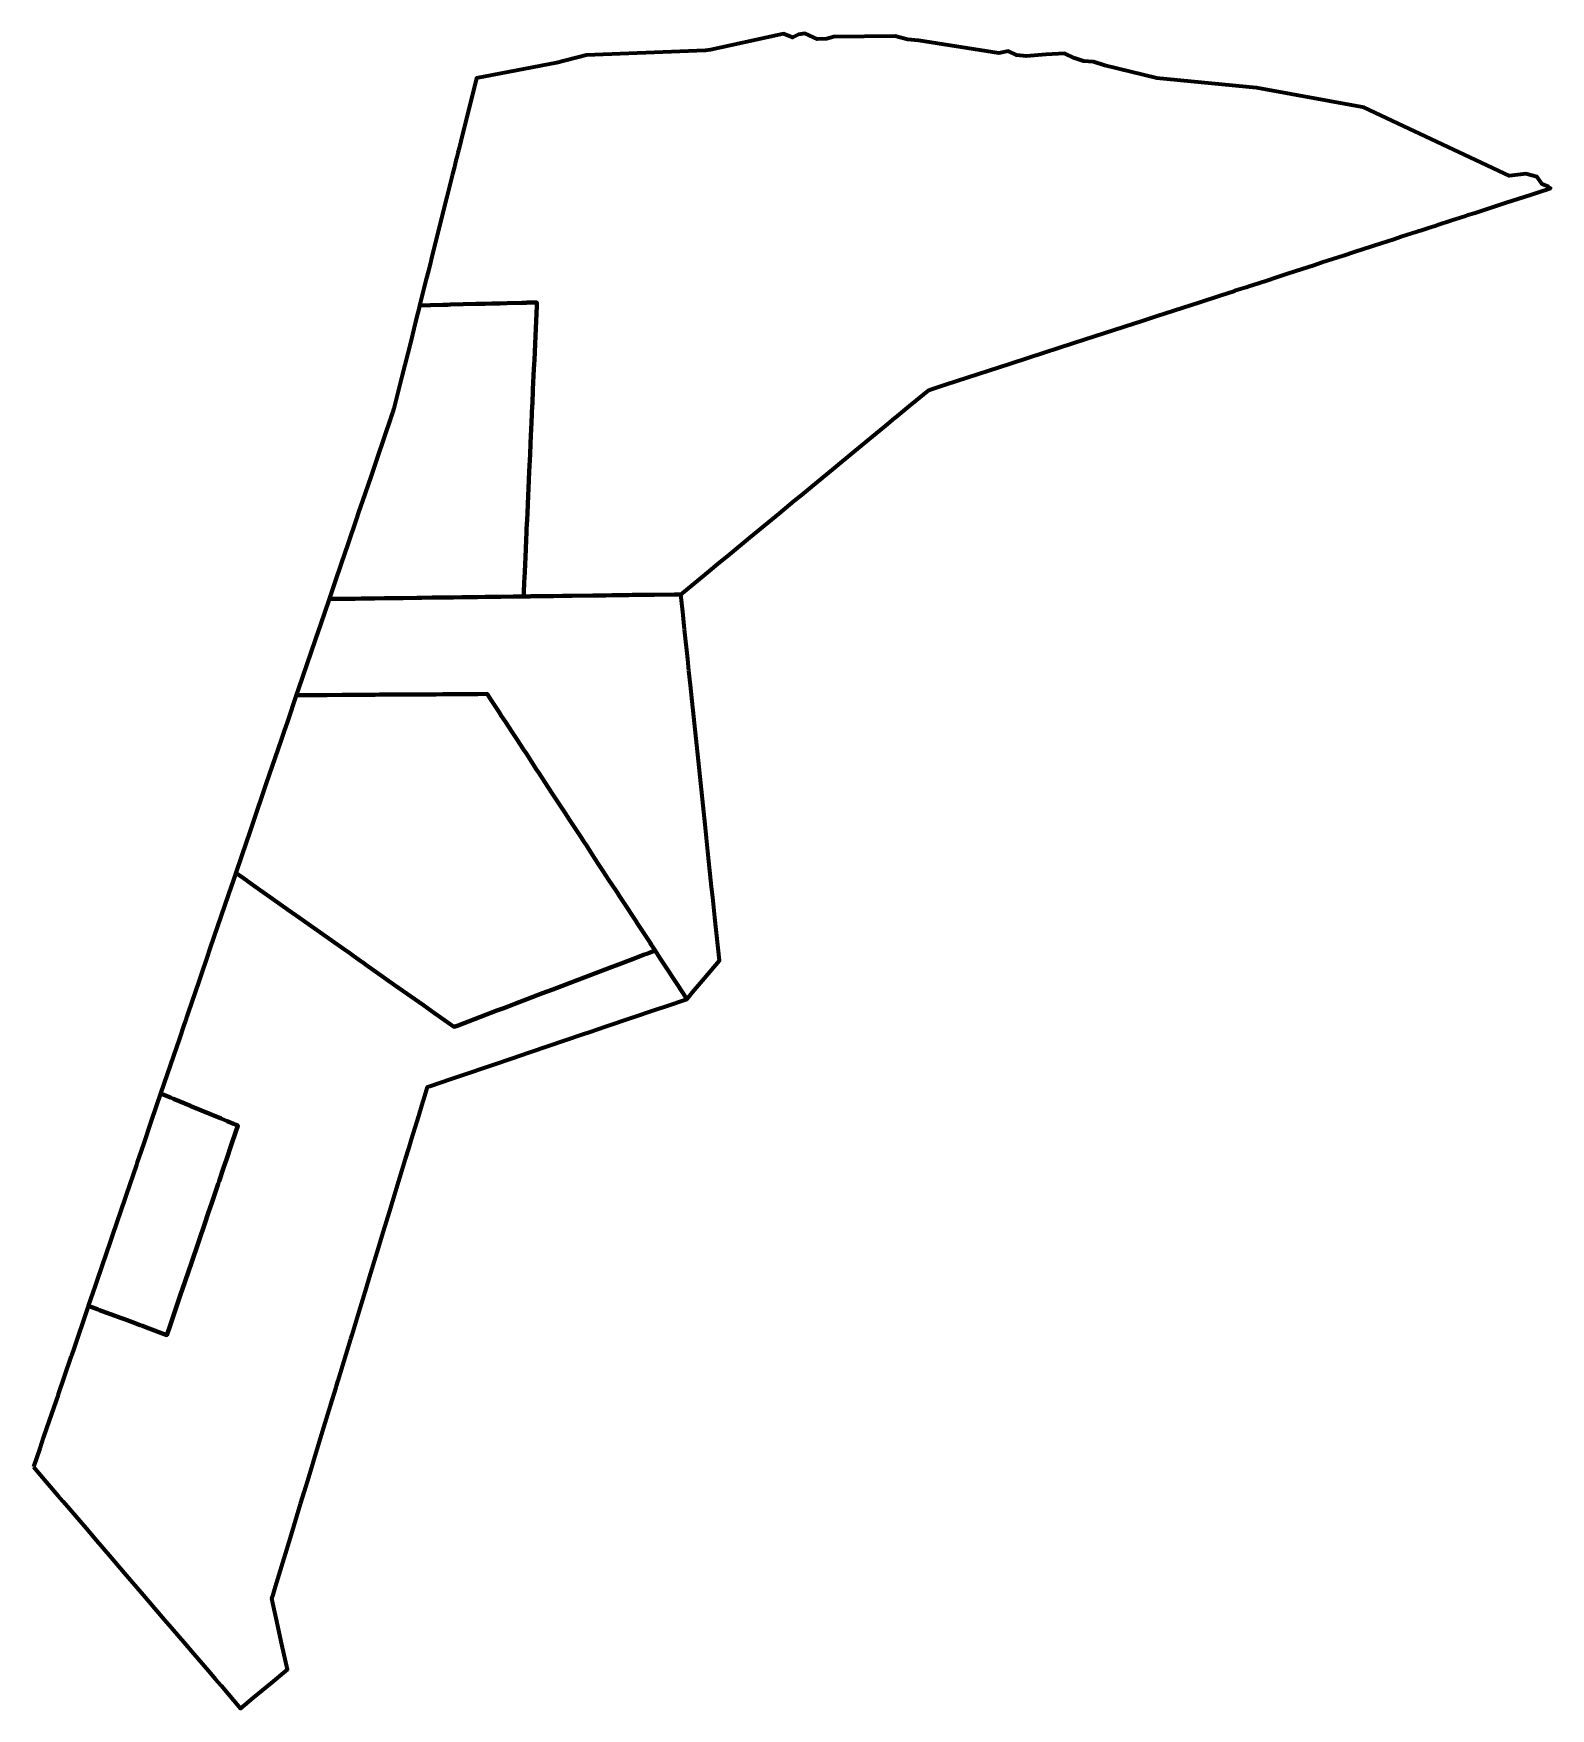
# Model space of a CAD drawing. Header units: metres. Extents: x 807591 to 807795, y 9157490 to 9157715.
import ezdxf

# ---------------------------------------------------------------- set-up
doc = ezdxf.new("R2010")
doc.units = ezdxf.units.M
doc.header["$MEASUREMENT"] = 0
doc.layers.add('2860-21100', color=1, linetype='Continuous')

msp = doc.modelspace()

# ---------------------------------------------------------------- linework, layer by layer
at = {"layer": '2860-21100', "color": 4, "lineweight": 70, "true_color": 0x00ffff}
msp.add_lwpolyline([(807643.3, 9157678.09), (807643.31, 9157678.09), (807644.71, 9157678.13), (807644.73, 9157678.13), (807644.81, 9157678.13), (807646.39, 9157678.17), (807646.91, 9157678.18), (807646.98, 9157678.19), (807647.06, 9157678.19), (807647.1, 9157678.19), (807647.43, 9157678.2), (807650.84, 9157678.29), (807651.95, 9157678.32), (807652.08, 9157678.32), (807652.99, 9157678.34), (807654.1, 9157678.37), (807655.06, 9157678.4), (807657.03, 9157678.45), (807657.34, 9157678.46), (807657.61, 9157678.46), (807657.73, 9157678.47), (807659.04, 9157678.5), (807659.01, 9157678.02), (807658.83, 9157673.98), (807658.69, 9157670.8), (807658.63, 9157669.58), (807658.5, 9157666.81), (807658.42, 9157664.91), (807658.41, 9157664.68), (807658.3, 9157662.39), (807658.22, 9157660.61), (807658.18, 9157659.58), (807658.11, 9157658.09), (807658, 9157655.8), (807657.9, 9157653.52), (807657.86, 9157652.6), (807657.75, 9157650.24), (807657.71, 9157649.33), (807657.65, 9157648.12), (807657.63, 9157647.62), (807657.59, 9157646.67), (807657.53, 9157645.44), (807657.48, 9157644.35), (807657.39, 9157642.41), (807657.35, 9157641.54), (807657.33, 9157641.02), (807657.26, 9157639.56), (807657.24, 9157639.06), (807657.96, 9157639.07), (807658, 9157639.07), (807658.03, 9157639.07), (807658.06, 9157639.07), (807658.25, 9157639.08), (807659.55, 9157639.09), (807661.25, 9157639.12), (807662.46, 9157639.13), (807663.76, 9157639.15), (807666.52, 9157639.19), (807668.27, 9157639.21), (807669.08, 9157639.22), (807670.68, 9157639.24), (807671.35, 9157639.25), (807671.79, 9157639.26), (807674.13, 9157639.29), (807674.6, 9157639.29), (807674.78, 9157639.3), (807677.51, 9157639.33), (807678.35, 9157639.34), (807681.63, 9157642.05), (807683.58, 9157643.65), (807684.63, 9157644.52), (807685.71, 9157645.41), (807687.59, 9157646.96), (807691.53, 9157650.2), (807693.55, 9157651.87), (807694.57, 9157652.71), (807695.63, 9157653.58), (807696.68, 9157654.45), (807698.69, 9157656.1), (807699.78, 9157657), (807700.79, 9157657.83), (807701.83, 9157658.69), (807704.09, 9157660.55), (807705.08, 9157661.37), (807706.13, 9157662.23), (807707.05, 9157663), (807707.12, 9157663.05), (807709.01, 9157664.61), (807709.98, 9157665.4), (807710.96, 9157666.21), (807711.62, 9157666.75), (807711.95, 9157666.86), (807713.87, 9157667.49), (807718.28, 9157668.92), (807722.43, 9157670.26), (807725.04, 9157671.11), (807731.08, 9157673.07), (807733.84, 9157673.96), (807739.1, 9157675.67), (807740.12, 9157676), (807742.12, 9157676.65), (807744.49, 9157677.42), (807747.97, 9157678.55), (807750.69, 9157679.43), (807752.67, 9157680.07), (807752.68, 9157680.07), (807752.68, 9157680.08), (807753.56, 9157680.36), (807754.17, 9157680.56), (807754.82, 9157680.77), (807755.01, 9157680.83), (807756.94, 9157681.46), (807758.28, 9157681.89), (807759.73, 9157682.36), (807760.7, 9157682.68), (807763.39, 9157683.55), (807763.63, 9157683.63), (807764.4, 9157683.88), (807767.23, 9157684.8), (807768.7, 9157685.27), (807771.07, 9157686.04), (807771.47, 9157686.17), (807773.98, 9157686.99), (807775, 9157687.32), (807777.15, 9157688.01), (807777.34, 9157688.08), (807777.56, 9157688.15), (807778.23, 9157688.37), (807778.66, 9157688.51), (807779.54, 9157688.79), (807780.01, 9157688.94), (807781.66, 9157689.48), (807783.65, 9157690.12), (807783.65, 9157690.12), (807783.82, 9157690.18), (807784.91, 9157690.53), (807788.93, 9157691.84), (807792.45, 9157692.98), (807794.09, 9157693.51), (807794.24, 9157693.56), (807795.02, 9157693.81), (807794.76, 9157693.97), (807794.73, 9157694.02), (807793.9, 9157694.36), (807793.23, 9157695.36), (807791.71, 9157695.74), (807789.54, 9157695.5), (807770.04, 9157704.64), (807755.59, 9157707.26), (807742.22, 9157708.57), (807735.21, 9157710.27), (807733.71, 9157710.77), (807732.37, 9157710.86), (807731.14, 9157711.27), (807729.86, 9157711.88), (807727.31, 9157711.75), (807724.69, 9157711.52), (807723.41, 9157711.67), (807722.32, 9157712.2), (807720.99, 9157711.94), (807710.25, 9157713.61), (807708.79, 9157713.75), (807707.11, 9157714.2), (807698.84, 9157714.14), (807697.89, 9157713.84), (807696.69, 9157713.81), (807695, 9157714.57), (807694.12, 9157714.43), (807693.33, 9157714.05), (807692.13, 9157714.51), (807691.32, 9157714.33), (807682.31, 9157712.37), (807681.66, 9157712.31), (807665.64, 9157711.67), (807661.67, 9157710.62), (807650.93, 9157708.6), (807648.82, 9157700.15), (807648.58, 9157699.19), (807648.5, 9157698.89), (807648.44, 9157698.62), (807648.36, 9157698.34), (807648.28, 9157697.99), (807648.17, 9157697.55), (807648.07, 9157697.15), (807647.91, 9157696.5), (807647.7, 9157695.68), (807647.44, 9157694.64), (807646.94, 9157692.64), (807645.71, 9157687.72), (807644.84, 9157684.25), (807644.83, 9157684.21), (807644.74, 9157683.85), (807644.47, 9157682.74), (807644.18, 9157681.61)], close=True, dxfattribs=at)
msp.add_lwpolyline([(807643.3, 9157678.09), (807643.31, 9157678.09), (807644.71, 9157678.13), (807644.73, 9157678.13), (807644.81, 9157678.13), (807646.39, 9157678.17), (807646.91, 9157678.18), (807646.98, 9157678.19), (807647.06, 9157678.19), (807647.1, 9157678.19), (807647.43, 9157678.2), (807650.84, 9157678.29), (807651.95, 9157678.32), (807652.08, 9157678.32), (807652.99, 9157678.34), (807654.1, 9157678.37), (807655.06, 9157678.4), (807657.03, 9157678.45), (807657.34, 9157678.46), (807657.61, 9157678.46), (807657.73, 9157678.47), (807659.04, 9157678.5), (807659.01, 9157678.02), (807658.83, 9157673.98), (807658.69, 9157670.8), (807658.63, 9157669.58), (807658.5, 9157666.81), (807658.42, 9157664.91), (807658.41, 9157664.68), (807658.3, 9157662.39), (807658.22, 9157660.61), (807658.18, 9157659.58), (807658.11, 9157658.09), (807658, 9157655.8), (807657.9, 9157653.52), (807657.86, 9157652.6), (807657.75, 9157650.24), (807657.71, 9157649.33), (807657.65, 9157648.12), (807657.63, 9157647.62), (807657.59, 9157646.67), (807657.53, 9157645.44), (807657.48, 9157644.35), (807657.39, 9157642.41), (807657.35, 9157641.54), (807657.33, 9157641.02), (807657.26, 9157639.56), (807657.24, 9157639.06), (807657.96, 9157639.07), (807658, 9157639.07), (807658.03, 9157639.07), (807658.06, 9157639.07), (807658.25, 9157639.08), (807659.55, 9157639.09), (807661.25, 9157639.12), (807662.46, 9157639.13), (807663.76, 9157639.15), (807666.52, 9157639.19), (807668.27, 9157639.21), (807669.08, 9157639.22), (807670.68, 9157639.24), (807671.35, 9157639.25), (807671.79, 9157639.26), (807674.13, 9157639.29), (807674.6, 9157639.29), (807674.78, 9157639.3), (807677.51, 9157639.33), (807678.35, 9157639.34), (807681.63, 9157642.05), (807683.58, 9157643.65), (807684.63, 9157644.52), (807685.71, 9157645.41), (807687.59, 9157646.96), (807691.53, 9157650.2), (807693.55, 9157651.87), (807694.57, 9157652.71), (807695.63, 9157653.58), (807696.68, 9157654.45), (807698.69, 9157656.1), (807699.78, 9157657), (807700.79, 9157657.83), (807701.83, 9157658.69), (807704.09, 9157660.55), (807705.08, 9157661.37), (807706.13, 9157662.23), (807707.05, 9157663), (807707.12, 9157663.05), (807709.01, 9157664.61), (807709.98, 9157665.4), (807710.96, 9157666.21), (807711.62, 9157666.75), (807711.95, 9157666.86), (807713.87, 9157667.49), (807718.28, 9157668.92), (807722.43, 9157670.26), (807725.04, 9157671.11), (807731.08, 9157673.07), (807733.84, 9157673.96), (807739.1, 9157675.67), (807740.12, 9157676), (807742.12, 9157676.65), (807744.49, 9157677.42), (807747.97, 9157678.55), (807750.69, 9157679.43), (807752.67, 9157680.07), (807752.68, 9157680.07), (807752.68, 9157680.08), (807753.56, 9157680.36), (807754.17, 9157680.56), (807754.82, 9157680.77), (807755.01, 9157680.83), (807756.94, 9157681.46), (807758.28, 9157681.89), (807759.73, 9157682.36), (807760.7, 9157682.68), (807763.39, 9157683.55), (807763.63, 9157683.63), (807764.4, 9157683.88), (807767.23, 9157684.8), (807768.7, 9157685.27), (807771.07, 9157686.04), (807771.47, 9157686.17), (807773.98, 9157686.99), (807775, 9157687.32), (807777.15, 9157688.01), (807777.34, 9157688.08), (807777.56, 9157688.15), (807778.23, 9157688.37), (807778.66, 9157688.51), (807779.54, 9157688.79), (807780.01, 9157688.94), (807781.66, 9157689.48), (807783.65, 9157690.12), (807783.65, 9157690.12), (807783.82, 9157690.18), (807784.91, 9157690.53), (807788.93, 9157691.84), (807792.45, 9157692.98), (807794.09, 9157693.51), (807794.24, 9157693.56), (807795.02, 9157693.81), (807794.76, 9157693.97), (807794.73, 9157694.02), (807793.9, 9157694.36), (807793.23, 9157695.36), (807791.71, 9157695.74), (807789.54, 9157695.5), (807770.04, 9157704.64), (807755.59, 9157707.26), (807742.22, 9157708.57), (807735.21, 9157710.27), (807733.71, 9157710.77), (807732.37, 9157710.86), (807731.14, 9157711.27), (807729.86, 9157711.88), (807727.31, 9157711.75), (807724.69, 9157711.52), (807723.41, 9157711.67), (807722.32, 9157712.2), (807720.99, 9157711.94), (807710.25, 9157713.61), (807708.79, 9157713.75), (807707.11, 9157714.2), (807698.84, 9157714.14), (807697.89, 9157713.84), (807696.69, 9157713.81), (807695, 9157714.57), (807694.12, 9157714.43), (807693.33, 9157714.05), (807692.13, 9157714.51), (807691.32, 9157714.33), (807682.31, 9157712.37), (807681.66, 9157712.31), (807665.64, 9157711.67), (807661.67, 9157710.62), (807650.93, 9157708.6), (807648.82, 9157700.15), (807648.58, 9157699.19), (807648.5, 9157698.89), (807648.44, 9157698.62), (807648.36, 9157698.34), (807648.28, 9157697.99), (807648.17, 9157697.55), (807648.07, 9157697.15), (807647.91, 9157696.5), (807647.7, 9157695.68), (807647.44, 9157694.64), (807646.94, 9157692.64), (807645.71, 9157687.72), (807644.84, 9157684.25), (807644.83, 9157684.21), (807644.74, 9157683.85), (807644.47, 9157682.74), (807644.18, 9157681.61)], close=True, dxfattribs=at)
at = {"layer": '2860-21100', "color": 3, "lineweight": 70, "true_color": 0x00ff00}
for points in [[(807631.14, 9157638.71), (807631.43, 9157638.72), (807632.84, 9157638.74), (807634.49, 9157638.76), (807634.57, 9157638.76), (807634.63, 9157638.76), (807635.47, 9157638.77), (807636.32, 9157638.78), (807636.87, 9157638.79), (807637.23, 9157638.79), (807638.57, 9157638.81), (807640.02, 9157638.83), (807640.87, 9157638.84), (807641.1, 9157638.85), (807642.9, 9157638.87), (807643.61, 9157638.88), (807644.98, 9157638.9), (807645.88, 9157638.91), (807647.07, 9157638.93), (807647.84, 9157638.94), (807648.98, 9157638.95), (807649.91, 9157638.96), (807651.04, 9157638.98), (807652.09, 9157638.99), (807652.38, 9157639), (807653.44, 9157639.01), (807654.17, 9157639.02), (807655.86, 9157639.04), (807657.24, 9157639.06), (807657.26, 9157639.56), (807657.33, 9157641.02), (807657.35, 9157641.54), (807657.39, 9157642.41), (807657.48, 9157644.35), (807657.53, 9157645.44), (807657.59, 9157646.67), (807657.63, 9157647.62), (807657.65, 9157648.12), (807657.71, 9157649.33), (807657.75, 9157650.24), (807657.86, 9157652.6), (807657.9, 9157653.52), (807658, 9157655.8), (807658.11, 9157658.09), (807658.18, 9157659.58), (807658.22, 9157660.61), (807658.3, 9157662.39), (807658.41, 9157664.68), (807658.42, 9157664.91), (807658.5, 9157666.81), (807658.63, 9157669.58), (807658.69, 9157670.8), (807658.83, 9157673.98), (807659.01, 9157678.02), (807659.04, 9157678.5), (807657.73, 9157678.47), (807657.61, 9157678.46), (807657.34, 9157678.46), (807657.03, 9157678.45), (807655.06, 9157678.4), (807654.1, 9157678.37), (807652.99, 9157678.34), (807652.08, 9157678.32), (807651.95, 9157678.32), (807650.84, 9157678.29), (807647.43, 9157678.2), (807647.1, 9157678.19), (807647.06, 9157678.19), (807646.98, 9157678.19), (807646.91, 9157678.18), (807646.39, 9157678.17), (807644.81, 9157678.13), (807644.73, 9157678.13), (807644.71, 9157678.13), (807643.31, 9157678.09), (807643.3, 9157678.09), (807643.26, 9157677.93), (807643.06, 9157677.11), (807642.75, 9157675.88), (807642.1, 9157673.27), (807640.92, 9157668.57), (807640.56, 9157667.15), (807639.84, 9157664.26), (807639.65, 9157663.71), (807639.45, 9157663.1), (807639.43, 9157663.05), (807639.42, 9157663.02), (807639.3, 9157662.68), (807638.68, 9157660.85), (807637.45, 9157657.24), (807636.73, 9157655.12), (807635.63, 9157651.9), (807635.11, 9157650.35), (807634.83, 9157649.53), (807633.65, 9157646.09), (807632.76, 9157643.47), (807631.91, 9157640.98), (807631.59, 9157640.04)], [(807631.14, 9157638.71), (807631.43, 9157638.72), (807632.84, 9157638.74), (807634.49, 9157638.76), (807634.57, 9157638.76), (807634.63, 9157638.76), (807635.47, 9157638.77), (807636.32, 9157638.78), (807636.87, 9157638.79), (807637.23, 9157638.79), (807638.57, 9157638.81), (807640.02, 9157638.83), (807640.87, 9157638.84), (807641.1, 9157638.85), (807642.9, 9157638.87), (807643.61, 9157638.88), (807644.98, 9157638.9), (807645.88, 9157638.91), (807647.07, 9157638.93), (807647.84, 9157638.94), (807648.98, 9157638.95), (807649.91, 9157638.96), (807651.04, 9157638.98), (807652.09, 9157638.99), (807652.38, 9157639), (807653.44, 9157639.01), (807654.17, 9157639.02), (807655.86, 9157639.04), (807657.24, 9157639.06), (807657.26, 9157639.56), (807657.33, 9157641.02), (807657.35, 9157641.54), (807657.39, 9157642.41), (807657.48, 9157644.35), (807657.53, 9157645.44), (807657.59, 9157646.67), (807657.63, 9157647.62), (807657.65, 9157648.12), (807657.71, 9157649.33), (807657.75, 9157650.24), (807657.86, 9157652.6), (807657.9, 9157653.52), (807658, 9157655.8), (807658.11, 9157658.09), (807658.18, 9157659.58), (807658.22, 9157660.61), (807658.3, 9157662.39), (807658.41, 9157664.68), (807658.42, 9157664.91), (807658.5, 9157666.81), (807658.63, 9157669.58), (807658.69, 9157670.8), (807658.83, 9157673.98), (807659.01, 9157678.02), (807659.04, 9157678.5), (807657.73, 9157678.47), (807657.61, 9157678.46), (807657.34, 9157678.46), (807657.03, 9157678.45), (807655.06, 9157678.4), (807654.1, 9157678.37), (807652.99, 9157678.34), (807652.08, 9157678.32), (807651.95, 9157678.32), (807650.84, 9157678.29), (807647.43, 9157678.2), (807647.1, 9157678.19), (807647.06, 9157678.19), (807646.98, 9157678.19), (807646.91, 9157678.18), (807646.39, 9157678.17), (807644.81, 9157678.13), (807644.73, 9157678.13), (807644.71, 9157678.13), (807643.31, 9157678.09), (807643.3, 9157678.09), (807643.26, 9157677.93), (807643.06, 9157677.11), (807642.75, 9157675.88), (807642.1, 9157673.27), (807640.92, 9157668.57), (807640.56, 9157667.15), (807639.84, 9157664.26), (807639.65, 9157663.71), (807639.45, 9157663.1), (807639.43, 9157663.05), (807639.42, 9157663.02), (807639.3, 9157662.68), (807638.68, 9157660.85), (807637.45, 9157657.24), (807636.73, 9157655.12), (807635.63, 9157651.9), (807635.11, 9157650.35), (807634.83, 9157649.53), (807633.65, 9157646.09), (807632.76, 9157643.47), (807631.91, 9157640.98), (807631.59, 9157640.04)], [(807618.63, 9157601.99), (807620.1, 9157600.95), (807620.16, 9157600.91), (807620.25, 9157600.84), (807620.34, 9157600.78), (807621.91, 9157599.67), (807623.24, 9157598.73), (807623.57, 9157598.5), (807624.95, 9157597.53), (807625.41, 9157597.21), (807625.56, 9157597.09), (807626.73, 9157596.27), (807632.3, 9157592.34), (807632.45, 9157592.24), (807633.21, 9157591.7), (807633.74, 9157591.33), (807634.48, 9157590.81), (807635.43, 9157590.14), (807635.53, 9157590.07), (807635.76, 9157589.91), (807636.03, 9157589.71), (807639.89, 9157586.99), (807643.81, 9157584.23), (807645.3, 9157583.18), (807646.62, 9157582.25), (807647.41, 9157581.69), (807647.5, 9157581.63), (807647.58, 9157581.57), (807647.69, 9157581.49), (807647.92, 9157581.33), (807648.45, 9157581.53), (807653.65, 9157583.51), (807654.59, 9157583.86), (807654.8, 9157583.94), (807655.18, 9157584.08), (807656.09, 9157584.43), (807658.39, 9157585.3), (807659.79, 9157585.84), (807661.15, 9157586.35), (807663.49, 9157587.24), (807669.13, 9157589.38), (807669.61, 9157589.56), (807672.01, 9157590.47), (807673.34, 9157590.98), (807673.9, 9157591.19), (807673.99, 9157591.22), (807674.89, 9157591.56), (807674.53, 9157592.11), (807674.37, 9157592.35), (807674.25, 9157592.55), (807673.28, 9157594.03), (807672.41, 9157595.36), (807672.38, 9157595.4), (807672.2, 9157595.67), (807671.93, 9157596.08), (807670.99, 9157597.52), (807670.11, 9157598.86), (807669.83, 9157599.3), (807669.57, 9157599.7), (807668.7, 9157601.02), (807667.89, 9157602.26), (807667.54, 9157602.78), (807667.27, 9157603.21), (807666.44, 9157604.47), (807665.62, 9157605.73), (807665.36, 9157606.11), (807665, 9157606.67), (807664.2, 9157607.88), (807663.39, 9157609.12), (807663.08, 9157609.6), (807662.77, 9157610.07), (807661.97, 9157611.3), (807661.1, 9157612.63), (807659.18, 9157615.56), (807659.04, 9157615.76), (807657.57, 9157618.02), (807657.23, 9157618.54), (807656.32, 9157619.93), (807655.71, 9157620.85), (807654.8, 9157622.25), (807654.29, 9157623.02), (807653.95, 9157623.54), (807653.78, 9157623.81), (807652.89, 9157625.17), (807652.36, 9157625.98), (807651.1, 9157625.97), (807650.9, 9157625.97), (807650.71, 9157625.97), (807648.76, 9157625.95), (807647.1, 9157625.94), (807646.43, 9157625.94), (807645.5, 9157625.93), (807643.98, 9157625.92), (807642.84, 9157625.92), (807641.83, 9157625.91), (807641.74, 9157625.91), (807640.61, 9157625.9), (807639.72, 9157625.9), (807638.62, 9157625.89), (807637.91, 9157625.89), (807637.32, 9157625.88), (807635.91, 9157625.87), (807635.65, 9157625.87), (807633.73, 9157625.86), (807633.51, 9157625.86), (807633.19, 9157625.86), (807632.92, 9157625.86), (807630.89, 9157625.84), (807629.75, 9157625.84), (807628.17, 9157625.83), (807626.93, 9157625.82), (807626.75, 9157625.82), (807625.55, 9157622.3), (807625.07, 9157620.9), (807624.66, 9157619.69), (807622.72, 9157614), (807620.82, 9157608.41), (807620.41, 9157607.22), (807620.07, 9157606.21)], [(807618.63, 9157601.99), (807620.1, 9157600.95), (807620.16, 9157600.91), (807620.25, 9157600.84), (807620.34, 9157600.78), (807621.91, 9157599.67), (807623.24, 9157598.73), (807623.57, 9157598.5), (807624.95, 9157597.53), (807625.41, 9157597.21), (807625.56, 9157597.09), (807626.73, 9157596.27), (807632.3, 9157592.34), (807632.45, 9157592.24), (807633.21, 9157591.7), (807633.74, 9157591.33), (807634.48, 9157590.81), (807635.43, 9157590.14), (807635.53, 9157590.07), (807635.76, 9157589.91), (807636.03, 9157589.71), (807639.89, 9157586.99), (807643.81, 9157584.23), (807645.3, 9157583.18), (807646.62, 9157582.25), (807647.41, 9157581.69), (807647.5, 9157581.63), (807647.58, 9157581.57), (807647.69, 9157581.49), (807647.92, 9157581.33), (807648.45, 9157581.53), (807653.65, 9157583.51), (807654.59, 9157583.86), (807654.8, 9157583.94), (807655.18, 9157584.08), (807656.09, 9157584.43), (807658.39, 9157585.3), (807659.79, 9157585.84), (807661.15, 9157586.35), (807663.49, 9157587.24), (807669.13, 9157589.38), (807669.61, 9157589.56), (807672.01, 9157590.47), (807673.34, 9157590.98), (807673.9, 9157591.19), (807673.99, 9157591.22), (807674.89, 9157591.56), (807674.53, 9157592.11), (807674.37, 9157592.35), (807674.25, 9157592.55), (807673.28, 9157594.03), (807672.41, 9157595.36), (807672.38, 9157595.4), (807672.2, 9157595.67), (807671.93, 9157596.08), (807670.99, 9157597.52), (807670.11, 9157598.86), (807669.83, 9157599.3), (807669.57, 9157599.7), (807668.7, 9157601.02), (807667.89, 9157602.26), (807667.54, 9157602.78), (807667.27, 9157603.21), (807666.44, 9157604.47), (807665.62, 9157605.73), (807665.36, 9157606.11), (807665, 9157606.67), (807664.2, 9157607.88), (807663.39, 9157609.12), (807663.08, 9157609.6), (807662.77, 9157610.07), (807661.97, 9157611.3), (807661.1, 9157612.63), (807659.18, 9157615.56), (807659.04, 9157615.76), (807657.57, 9157618.02), (807657.23, 9157618.54), (807656.32, 9157619.93), (807655.71, 9157620.85), (807654.8, 9157622.25), (807654.29, 9157623.02), (807653.95, 9157623.54), (807653.78, 9157623.81), (807652.89, 9157625.17), (807652.36, 9157625.98), (807651.1, 9157625.97), (807650.9, 9157625.97), (807650.71, 9157625.97), (807648.76, 9157625.95), (807647.1, 9157625.94), (807646.43, 9157625.94), (807645.5, 9157625.93), (807643.98, 9157625.92), (807642.84, 9157625.92), (807641.83, 9157625.91), (807641.74, 9157625.91), (807640.61, 9157625.9), (807639.72, 9157625.9), (807638.62, 9157625.89), (807637.91, 9157625.89), (807637.32, 9157625.88), (807635.91, 9157625.87), (807635.65, 9157625.87), (807633.73, 9157625.86), (807633.51, 9157625.86), (807633.19, 9157625.86), (807632.92, 9157625.86), (807630.89, 9157625.84), (807629.75, 9157625.84), (807628.17, 9157625.83), (807626.93, 9157625.82), (807626.75, 9157625.82), (807625.55, 9157622.3), (807625.07, 9157620.9), (807624.66, 9157619.69), (807622.72, 9157614), (807620.82, 9157608.41), (807620.41, 9157607.22), (807620.07, 9157606.21)]]:
    msp.add_lwpolyline(points, close=True, dxfattribs=at)
at = {"layer": '2860-21100', "color": 5, "lineweight": 70, "true_color": 0x0000ff}
msp.add_lwpolyline([(807626.75, 9157625.82), (807626.93, 9157625.82), (807628.17, 9157625.83), (807629.75, 9157625.84), (807630.89, 9157625.84), (807632.92, 9157625.86), (807633.19, 9157625.86), (807633.51, 9157625.86), (807633.73, 9157625.86), (807635.65, 9157625.87), (807635.91, 9157625.87), (807637.32, 9157625.88), (807637.91, 9157625.89), (807638.62, 9157625.89), (807639.72, 9157625.9), (807640.61, 9157625.9), (807641.74, 9157625.91), (807641.83, 9157625.91), (807642.84, 9157625.92), (807643.98, 9157625.92), (807645.5, 9157625.93), (807646.43, 9157625.94), (807647.1, 9157625.94), (807648.76, 9157625.95), (807650.71, 9157625.97), (807650.9, 9157625.97), (807651.1, 9157625.97), (807652.36, 9157625.98), (807652.89, 9157625.17), (807653.78, 9157623.81), (807653.95, 9157623.54), (807654.29, 9157623.02), (807654.8, 9157622.25), (807655.71, 9157620.85), (807656.32, 9157619.93), (807657.23, 9157618.54), (807657.57, 9157618.02), (807659.04, 9157615.76), (807659.18, 9157615.56), (807661.1, 9157612.63), (807661.97, 9157611.3), (807662.77, 9157610.07), (807663.08, 9157609.6), (807663.39, 9157609.12), (807664.2, 9157607.88), (807665, 9157606.67), (807665.36, 9157606.11), (807665.62, 9157605.73), (807666.44, 9157604.47), (807667.27, 9157603.21), (807667.54, 9157602.78), (807667.89, 9157602.26), (807668.7, 9157601.02), (807669.57, 9157599.7), (807669.83, 9157599.3), (807670.11, 9157598.86), (807670.99, 9157597.52), (807671.93, 9157596.08), (807672.2, 9157595.67), (807672.38, 9157595.4), (807672.41, 9157595.36), (807673.28, 9157594.03), (807674.25, 9157592.55), (807674.37, 9157592.35), (807674.53, 9157592.11), (807674.89, 9157591.56), (807675.58, 9157590.52), (807676.73, 9157588.76), (807677.23, 9157587.99), (807677.85, 9157587.04), (807679.1, 9157585.14), (807679.15, 9157585.06), (807679.19, 9157585.11), (807679.91, 9157585.97), (807681.52, 9157587.87), (807683.51, 9157590.22), (807682.9, 9157596), (807682.62, 9157598.69), (807682.47, 9157600.13), (807682.38, 9157600.95), (807681.97, 9157604.83), (807681.78, 9157606.64), (807681.59, 9157608.46), (807681.5, 9157609.31), (807681.41, 9157610.17), (807681.01, 9157614.02), (807680.69, 9157617.03), (807680.38, 9157619.98), (807679.85, 9157625.03), (807679.63, 9157627.17), (807679.43, 9157629.08), (807679.26, 9157630.67), (807678.85, 9157634.61), (807678.6, 9157636.99), (807678.47, 9157638.18), (807678.35, 9157639.34), (807677.51, 9157639.33), (807674.78, 9157639.3), (807674.6, 9157639.29), (807674.13, 9157639.29), (807671.79, 9157639.26), (807671.35, 9157639.25), (807670.68, 9157639.24), (807669.08, 9157639.22), (807668.27, 9157639.21), (807666.52, 9157639.19), (807663.76, 9157639.15), (807662.46, 9157639.13), (807661.25, 9157639.12), (807659.55, 9157639.09), (807658.25, 9157639.08), (807658.06, 9157639.07), (807658.03, 9157639.07), (807658, 9157639.07), (807657.96, 9157639.07), (807657.24, 9157639.06), (807655.86, 9157639.04), (807654.17, 9157639.02), (807653.44, 9157639.01), (807652.38, 9157639), (807652.09, 9157638.99), (807651.04, 9157638.98), (807649.91, 9157638.96), (807648.98, 9157638.95), (807647.84, 9157638.94), (807647.07, 9157638.93), (807645.88, 9157638.91), (807644.98, 9157638.9), (807643.61, 9157638.88), (807642.9, 9157638.87), (807641.1, 9157638.85), (807640.87, 9157638.84), (807640.02, 9157638.83), (807638.57, 9157638.81), (807637.23, 9157638.79), (807636.87, 9157638.79), (807636.32, 9157638.78), (807635.47, 9157638.77), (807634.63, 9157638.76), (807634.57, 9157638.76), (807634.49, 9157638.76), (807632.84, 9157638.74), (807631.43, 9157638.72), (807631.14, 9157638.71), (807629.98, 9157635.3), (807629.33, 9157633.39), (807628.69, 9157631.53), (807627.05, 9157626.71)], close=True, dxfattribs=at)
msp.add_lwpolyline([(807626.75, 9157625.82), (807626.93, 9157625.82), (807628.17, 9157625.83), (807629.75, 9157625.84), (807630.89, 9157625.84), (807632.92, 9157625.86), (807633.19, 9157625.86), (807633.51, 9157625.86), (807633.73, 9157625.86), (807635.65, 9157625.87), (807635.91, 9157625.87), (807637.32, 9157625.88), (807637.91, 9157625.89), (807638.62, 9157625.89), (807639.72, 9157625.9), (807640.61, 9157625.9), (807641.74, 9157625.91), (807641.83, 9157625.91), (807642.84, 9157625.92), (807643.98, 9157625.92), (807645.5, 9157625.93), (807646.43, 9157625.94), (807647.1, 9157625.94), (807648.76, 9157625.95), (807650.71, 9157625.97), (807650.9, 9157625.97), (807651.1, 9157625.97), (807652.36, 9157625.98), (807652.89, 9157625.17), (807653.78, 9157623.81), (807653.95, 9157623.54), (807654.29, 9157623.02), (807654.8, 9157622.25), (807655.71, 9157620.85), (807656.32, 9157619.93), (807657.23, 9157618.54), (807657.57, 9157618.02), (807659.04, 9157615.76), (807659.18, 9157615.56), (807661.1, 9157612.63), (807661.97, 9157611.3), (807662.77, 9157610.07), (807663.08, 9157609.6), (807663.39, 9157609.12), (807664.2, 9157607.88), (807665, 9157606.67), (807665.36, 9157606.11), (807665.62, 9157605.73), (807666.44, 9157604.47), (807667.27, 9157603.21), (807667.54, 9157602.78), (807667.89, 9157602.26), (807668.7, 9157601.02), (807669.57, 9157599.7), (807669.83, 9157599.3), (807670.11, 9157598.86), (807670.99, 9157597.52), (807671.93, 9157596.08), (807672.2, 9157595.67), (807672.38, 9157595.4), (807672.41, 9157595.36), (807673.28, 9157594.03), (807674.25, 9157592.55), (807674.37, 9157592.35), (807674.53, 9157592.11), (807674.89, 9157591.56), (807675.58, 9157590.52), (807676.73, 9157588.76), (807677.23, 9157587.99), (807677.85, 9157587.04), (807679.1, 9157585.14), (807679.15, 9157585.06), (807679.19, 9157585.11), (807679.91, 9157585.97), (807681.52, 9157587.87), (807683.51, 9157590.22), (807682.9, 9157596), (807682.62, 9157598.69), (807682.47, 9157600.13), (807682.38, 9157600.95), (807681.97, 9157604.83), (807681.78, 9157606.64), (807681.59, 9157608.46), (807681.5, 9157609.31), (807681.41, 9157610.17), (807681.01, 9157614.02), (807680.69, 9157617.03), (807680.38, 9157619.98), (807679.85, 9157625.03), (807679.63, 9157627.17), (807679.43, 9157629.08), (807679.26, 9157630.67), (807678.85, 9157634.61), (807678.6, 9157636.99), (807678.47, 9157638.18), (807678.35, 9157639.34), (807677.51, 9157639.33), (807674.78, 9157639.3), (807674.6, 9157639.29), (807674.13, 9157639.29), (807671.79, 9157639.26), (807671.35, 9157639.25), (807670.68, 9157639.24), (807669.08, 9157639.22), (807668.27, 9157639.21), (807666.52, 9157639.19), (807663.76, 9157639.15), (807662.46, 9157639.13), (807661.25, 9157639.12), (807659.55, 9157639.09), (807658.25, 9157639.08), (807658.06, 9157639.07), (807658.03, 9157639.07), (807658, 9157639.07), (807657.96, 9157639.07), (807657.24, 9157639.06), (807655.86, 9157639.04), (807654.17, 9157639.02), (807653.44, 9157639.01), (807652.38, 9157639), (807652.09, 9157638.99), (807651.04, 9157638.98), (807649.91, 9157638.96), (807648.98, 9157638.95), (807647.84, 9157638.94), (807647.07, 9157638.93), (807645.88, 9157638.91), (807644.98, 9157638.9), (807643.61, 9157638.88), (807642.9, 9157638.87), (807641.1, 9157638.85), (807640.87, 9157638.84), (807640.02, 9157638.83), (807638.57, 9157638.81), (807637.23, 9157638.79), (807636.87, 9157638.79), (807636.32, 9157638.78), (807635.47, 9157638.77), (807634.63, 9157638.76), (807634.57, 9157638.76), (807634.49, 9157638.76), (807632.84, 9157638.74), (807631.43, 9157638.72), (807631.14, 9157638.71), (807629.98, 9157635.3), (807629.33, 9157633.39), (807628.69, 9157631.53), (807627.05, 9157626.71)], close=True, dxfattribs=at)
at = {"layer": '2860-21100', "color": 40, "lineweight": 70, "true_color": 0xffbb00}
for points in [[(807591.49, 9157522.31), (807592.17, 9157521.51), (807594.77, 9157518.48), (807595.43, 9157517.72), (807596.05, 9157516.99), (807598.82, 9157513.76), (807599.69, 9157512.74), (807601.91, 9157510.15), (807603.66, 9157508.12), (807606.2, 9157505.16), (807607.73, 9157503.37), (807609.02, 9157501.86), (807609.97, 9157500.76), (807611.92, 9157498.48), (807612.67, 9157497.61), (807614.96, 9157494.94), (807615.91, 9157493.84), (807616.65, 9157492.97), (807619.28, 9157489.9), (807621.02, 9157491.36), (807623.42, 9157493.35), (807625.35, 9157494.96), (807625.57, 9157495.14), (807624.83, 9157498.47), (807624.06, 9157502.01), (807623.7, 9157503.65), (807623.47, 9157504.68), (807623.58, 9157505.03), (807623.96, 9157506.27), (807625.11, 9157510.05), (807625.96, 9157512.86), (807627.33, 9157517.35), (807627.84, 9157519.04), (807628.42, 9157520.92), (807629.57, 9157524.71), (807630.46, 9157527.63), (807631.34, 9157530.54), (807632.08, 9157532.95), (807632.1, 9157533.03), (807632.11, 9157533.06), (807632.37, 9157533.9), (807634.07, 9157539.49), (807634.23, 9157540.02), (807635.18, 9157543.14), (807636.16, 9157546.38), (807636.59, 9157547.77), (807637.6, 9157551.09), (807638.45, 9157553.91), (807639.25, 9157556.53), (807639.97, 9157558.88), (807640.19, 9157559.63), (807640.66, 9157561.14), (807641.41, 9157563.63), (807641.83, 9157565.01), (807642.22, 9157566.28), (807643.18, 9157569.42), (807643.59, 9157570.77), (807643.98, 9157572.06), (807644.22, 9157572.86), (807644.35, 9157573.28), (807644.65, 9157573.38), (807647.51, 9157574.35), (807654.32, 9157576.65), (807654.56, 9157576.73), (807654.68, 9157576.78), (807655.62, 9157577.09), (807657.97, 9157577.89), (807658.21, 9157577.97), (807662.81, 9157579.53), (807665.2, 9157580.34), (807666.19, 9157580.67), (807668.25, 9157581.37), (807674.99, 9157583.65), (807676.37, 9157584.12), (807679.15, 9157585.06), (807679.1, 9157585.14), (807677.85, 9157587.04), (807677.23, 9157587.99), (807676.73, 9157588.76), (807675.58, 9157590.52), (807674.89, 9157591.56), (807673.99, 9157591.22), (807673.9, 9157591.19), (807673.34, 9157590.98), (807672.01, 9157590.47), (807669.61, 9157589.56), (807669.13, 9157589.38), (807663.49, 9157587.24), (807661.15, 9157586.35), (807659.79, 9157585.84), (807658.39, 9157585.3), (807656.09, 9157584.43), (807655.18, 9157584.08), (807654.8, 9157583.94), (807654.59, 9157583.86), (807653.65, 9157583.51), (807648.45, 9157581.53), (807647.92, 9157581.33), (807647.69, 9157581.49), (807647.58, 9157581.57), (807647.5, 9157581.63), (807647.41, 9157581.69), (807646.62, 9157582.25), (807645.3, 9157583.18), (807643.81, 9157584.23), (807639.89, 9157586.99), (807636.03, 9157589.71), (807635.76, 9157589.91), (807635.53, 9157590.07), (807635.43, 9157590.14), (807634.48, 9157590.81), (807633.74, 9157591.33), (807633.21, 9157591.7), (807632.45, 9157592.24), (807632.3, 9157592.34), (807626.73, 9157596.27), (807625.56, 9157597.09), (807625.41, 9157597.21), (807624.95, 9157597.53), (807623.57, 9157598.5), (807623.24, 9157598.73), (807621.91, 9157599.67), (807620.34, 9157600.78), (807620.25, 9157600.84), (807620.16, 9157600.91), (807620.1, 9157600.95), (807618.63, 9157601.99), (807618.32, 9157601.07), (807617.66, 9157599.15), (807615.17, 9157591.82), (807614.75, 9157590.59), (807614.03, 9157588.49), (807613.66, 9157587.4), (807612.25, 9157583.27), (807612.06, 9157582.7), (807611.87, 9157582.14), (807611.72, 9157581.69), (807611.02, 9157579.65), (807610.67, 9157578.62), (807610.27, 9157577.43), (807608.55, 9157572.4), (807609.88, 9157571.85), (807610.27, 9157571.69), (807612.56, 9157570.74), (807612.62, 9157570.71), (807616.65, 9157569.04), (807617.47, 9157568.69), (807618.32, 9157568.34), (807618.35, 9157568.33), (807618.55, 9157568.25), (807618.92, 9157568.09), (807618.9, 9157568.04), (807618.65, 9157567.31), (807618.02, 9157565.45), (807617.42, 9157563.66), (807617, 9157562.42), (807616.39, 9157560.64), (807616.33, 9157560.47), (807616.29, 9157560.34), (807616.27, 9157560.28), (807615.41, 9157557.75), (807614.98, 9157556.47), (807614.43, 9157554.84), (807613.75, 9157552.86), (807612.54, 9157549.29), (807612.42, 9157548.92), (807612.24, 9157548.4), (807611.89, 9157547.37), (807611.45, 9157546.08), (807611.28, 9157545.56), (807610.64, 9157543.68), (807610.19, 9157542.35), (807610.14, 9157542.21), (807609.82, 9157541.27), (807609.39, 9157540), (807606.64, 9157541.02), (807606.1, 9157541.22), (807605.81, 9157541.33), (807604.76, 9157541.72), (807603.68, 9157542.12), (807603.15, 9157542.31), (807602.45, 9157542.57), (807600.69, 9157543.22), (807600.36, 9157543.34), (807600.18, 9157543.41), (807598.84, 9157543.9), (807598.79, 9157543.74), (807596.84, 9157538.02), (807596.68, 9157537.54), (807596.58, 9157537.26), (807596.54, 9157537.14), (807596.47, 9157536.94), (807594.81, 9157532.05), (807594.8, 9157532.04), (807594.8, 9157532.02), (807594.78, 9157531.96), (807593.3, 9157527.64), (807592.81, 9157526.19), (807592.33, 9157524.77)], [(807591.49, 9157522.31), (807592.17, 9157521.51), (807594.77, 9157518.48), (807595.43, 9157517.72), (807596.05, 9157516.99), (807598.82, 9157513.76), (807599.69, 9157512.74), (807601.91, 9157510.15), (807603.66, 9157508.12), (807606.2, 9157505.16), (807607.73, 9157503.37), (807609.02, 9157501.86), (807609.97, 9157500.76), (807611.92, 9157498.48), (807612.67, 9157497.61), (807614.96, 9157494.94), (807615.91, 9157493.84), (807616.65, 9157492.97), (807619.28, 9157489.9), (807621.02, 9157491.36), (807623.42, 9157493.35), (807625.35, 9157494.96), (807625.57, 9157495.14), (807624.83, 9157498.47), (807624.06, 9157502.01), (807623.7, 9157503.65), (807623.47, 9157504.68), (807623.58, 9157505.03), (807623.96, 9157506.27), (807625.11, 9157510.05), (807625.96, 9157512.86), (807627.33, 9157517.35), (807627.84, 9157519.04), (807628.42, 9157520.92), (807629.57, 9157524.71), (807630.46, 9157527.63), (807631.34, 9157530.54), (807632.08, 9157532.95), (807632.1, 9157533.03), (807632.11, 9157533.06), (807632.37, 9157533.9), (807634.07, 9157539.49), (807634.23, 9157540.02), (807635.18, 9157543.14), (807636.16, 9157546.38), (807636.59, 9157547.77), (807637.6, 9157551.09), (807638.45, 9157553.91), (807639.25, 9157556.53), (807639.97, 9157558.88), (807640.19, 9157559.63), (807640.66, 9157561.14), (807641.41, 9157563.63), (807641.83, 9157565.01), (807642.22, 9157566.28), (807643.18, 9157569.42), (807643.59, 9157570.77), (807643.98, 9157572.06), (807644.22, 9157572.86), (807644.35, 9157573.28), (807644.65, 9157573.38), (807647.51, 9157574.35), (807654.32, 9157576.65), (807654.56, 9157576.73), (807654.68, 9157576.78), (807655.62, 9157577.09), (807657.97, 9157577.89), (807658.21, 9157577.97), (807662.81, 9157579.53), (807665.2, 9157580.34), (807666.19, 9157580.67), (807668.25, 9157581.37), (807674.99, 9157583.65), (807676.37, 9157584.12), (807679.15, 9157585.06), (807679.1, 9157585.14), (807677.85, 9157587.04), (807677.23, 9157587.99), (807676.73, 9157588.76), (807675.58, 9157590.52), (807674.89, 9157591.56), (807673.99, 9157591.22), (807673.9, 9157591.19), (807673.34, 9157590.98), (807672.01, 9157590.47), (807669.61, 9157589.56), (807669.13, 9157589.38), (807663.49, 9157587.24), (807661.15, 9157586.35), (807659.79, 9157585.84), (807658.39, 9157585.3), (807656.09, 9157584.43), (807655.18, 9157584.08), (807654.8, 9157583.94), (807654.59, 9157583.86), (807653.65, 9157583.51), (807648.45, 9157581.53), (807647.92, 9157581.33), (807647.69, 9157581.49), (807647.58, 9157581.57), (807647.5, 9157581.63), (807647.41, 9157581.69), (807646.62, 9157582.25), (807645.3, 9157583.18), (807643.81, 9157584.23), (807639.89, 9157586.99), (807636.03, 9157589.71), (807635.76, 9157589.91), (807635.53, 9157590.07), (807635.43, 9157590.14), (807634.48, 9157590.81), (807633.74, 9157591.33), (807633.21, 9157591.7), (807632.45, 9157592.24), (807632.3, 9157592.34), (807626.73, 9157596.27), (807625.56, 9157597.09), (807625.41, 9157597.21), (807624.95, 9157597.53), (807623.57, 9157598.5), (807623.24, 9157598.73), (807621.91, 9157599.67), (807620.34, 9157600.78), (807620.25, 9157600.84), (807620.16, 9157600.91), (807620.1, 9157600.95), (807618.63, 9157601.99), (807618.32, 9157601.07), (807617.66, 9157599.15), (807615.17, 9157591.82), (807614.75, 9157590.59), (807614.03, 9157588.49), (807613.66, 9157587.4), (807612.25, 9157583.27), (807612.06, 9157582.7), (807611.87, 9157582.14), (807611.72, 9157581.69), (807611.02, 9157579.65), (807610.67, 9157578.62), (807610.27, 9157577.43), (807608.55, 9157572.4), (807609.88, 9157571.85), (807610.27, 9157571.69), (807612.56, 9157570.74), (807612.62, 9157570.71), (807616.65, 9157569.04), (807617.47, 9157568.69), (807618.32, 9157568.34), (807618.35, 9157568.33), (807618.55, 9157568.25), (807618.92, 9157568.09), (807618.9, 9157568.04), (807618.65, 9157567.31), (807618.02, 9157565.45), (807617.42, 9157563.66), (807617, 9157562.42), (807616.39, 9157560.64), (807616.33, 9157560.47), (807616.29, 9157560.34), (807616.27, 9157560.28), (807615.41, 9157557.75), (807614.98, 9157556.47), (807614.43, 9157554.84), (807613.75, 9157552.86), (807612.54, 9157549.29), (807612.42, 9157548.92), (807612.24, 9157548.4), (807611.89, 9157547.37), (807611.45, 9157546.08), (807611.28, 9157545.56), (807610.64, 9157543.68), (807610.19, 9157542.35), (807610.14, 9157542.21), (807609.82, 9157541.27), (807609.39, 9157540), (807606.64, 9157541.02), (807606.1, 9157541.22), (807605.81, 9157541.33), (807604.76, 9157541.72), (807603.68, 9157542.12), (807603.15, 9157542.31), (807602.45, 9157542.57), (807600.69, 9157543.22), (807600.36, 9157543.34), (807600.18, 9157543.41), (807598.84, 9157543.9), (807598.79, 9157543.74), (807596.84, 9157538.02), (807596.68, 9157537.54), (807596.58, 9157537.26), (807596.54, 9157537.14), (807596.47, 9157536.94), (807594.81, 9157532.05), (807594.8, 9157532.04), (807594.8, 9157532.02), (807594.78, 9157531.96), (807593.3, 9157527.64), (807592.81, 9157526.19), (807592.33, 9157524.77)], [(807598.84, 9157543.9), (807600.18, 9157543.41), (807600.36, 9157543.34), (807600.69, 9157543.22), (807602.45, 9157542.57), (807603.15, 9157542.31), (807603.68, 9157542.12), (807604.76, 9157541.72), (807605.81, 9157541.33), (807606.1, 9157541.22), (807606.64, 9157541.02), (807609.39, 9157540), (807609.82, 9157541.27), (807610.14, 9157542.21), (807610.19, 9157542.35), (807610.64, 9157543.68), (807611.28, 9157545.56), (807611.45, 9157546.08), (807611.89, 9157547.37), (807612.24, 9157548.4), (807612.42, 9157548.92), (807612.54, 9157549.29), (807613.75, 9157552.86), (807614.43, 9157554.84), (807614.98, 9157556.47), (807615.41, 9157557.75), (807616.27, 9157560.28), (807616.29, 9157560.34), (807616.33, 9157560.47), (807616.39, 9157560.64), (807617, 9157562.42), (807617.42, 9157563.66), (807618.02, 9157565.45), (807618.65, 9157567.31), (807618.9, 9157568.04), (807618.92, 9157568.09), (807618.55, 9157568.25), (807618.35, 9157568.33), (807618.32, 9157568.34), (807617.47, 9157568.69), (807616.65, 9157569.04), (807612.62, 9157570.71), (807612.56, 9157570.74), (807610.27, 9157571.69), (807609.88, 9157571.85), (807608.55, 9157572.4), (807608.01, 9157570.81), (807607.2, 9157568.44), (807606.32, 9157565.85), (807605.93, 9157564.7), (807605.41, 9157563.18), (807605.29, 9157562.82), (807603.92, 9157558.81), (807603.02, 9157556.15), (807602.81, 9157555.56), (807601.05, 9157550.38), (807600.85, 9157549.79), (807599.76, 9157546.6)], [(807598.84, 9157543.9), (807600.18, 9157543.41), (807600.36, 9157543.34), (807600.69, 9157543.22), (807602.45, 9157542.57), (807603.15, 9157542.31), (807603.68, 9157542.12), (807604.76, 9157541.72), (807605.81, 9157541.33), (807606.1, 9157541.22), (807606.64, 9157541.02), (807609.39, 9157540), (807609.82, 9157541.27), (807610.14, 9157542.21), (807610.19, 9157542.35), (807610.64, 9157543.68), (807611.28, 9157545.56), (807611.45, 9157546.08), (807611.89, 9157547.37), (807612.24, 9157548.4), (807612.42, 9157548.92), (807612.54, 9157549.29), (807613.75, 9157552.86), (807614.43, 9157554.84), (807614.98, 9157556.47), (807615.41, 9157557.75), (807616.27, 9157560.28), (807616.29, 9157560.34), (807616.33, 9157560.47), (807616.39, 9157560.64), (807617, 9157562.42), (807617.42, 9157563.66), (807618.02, 9157565.45), (807618.65, 9157567.31), (807618.9, 9157568.04), (807618.92, 9157568.09), (807618.55, 9157568.25), (807618.35, 9157568.33), (807618.32, 9157568.34), (807617.47, 9157568.69), (807616.65, 9157569.04), (807612.62, 9157570.71), (807612.56, 9157570.74), (807610.27, 9157571.69), (807609.88, 9157571.85), (807608.55, 9157572.4), (807608.01, 9157570.81), (807607.2, 9157568.44), (807606.32, 9157565.85), (807605.93, 9157564.7), (807605.41, 9157563.18), (807605.29, 9157562.82), (807603.92, 9157558.81), (807603.02, 9157556.15), (807602.81, 9157555.56), (807601.05, 9157550.38), (807600.85, 9157549.79), (807599.76, 9157546.6)]]:
    msp.add_lwpolyline(points, close=True, dxfattribs=at)

doc.saveas('drawing.dxf')
